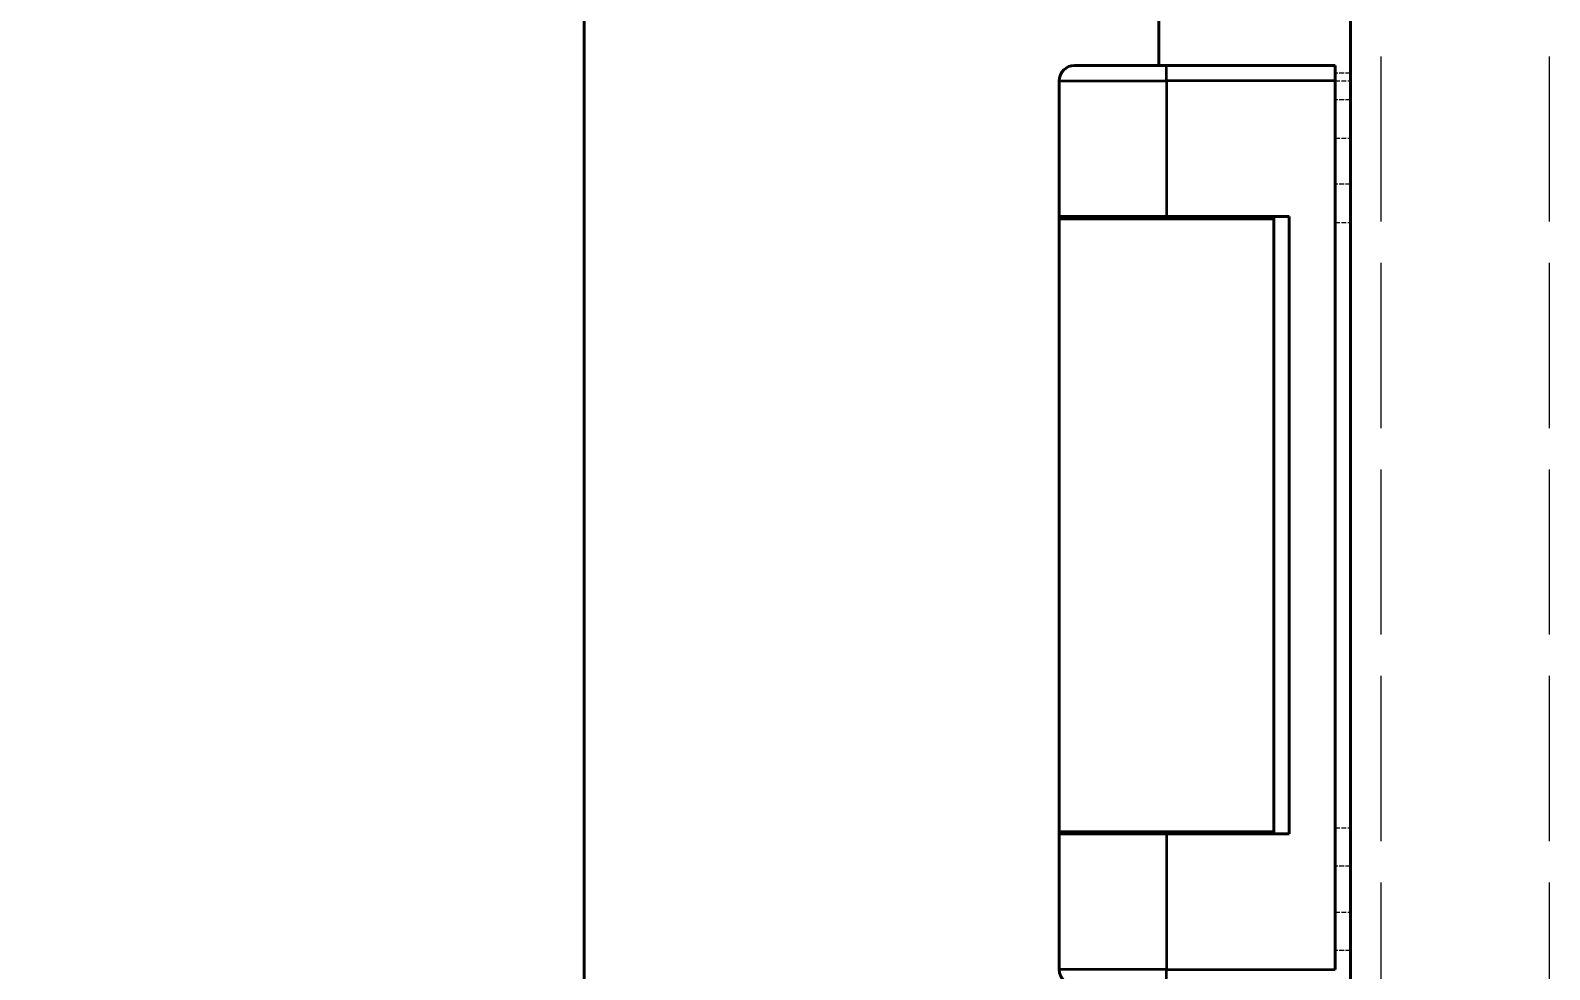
# Model space of a CAD drawing. Header units: millimetres. Extents: x 0 to 5945, y 0 to 4205.
# Drawn here: x 4541.2 to 4640.4, y 1808.1 to 1869.4 of the extents above; entities that cross this region are included whole.
import ezdxf

# ---------------------------------------------------------------- set-up
doc = ezdxf.new("R2010")
doc.units = ezdxf.units.MM
doc.header["$LTSCALE"] = 5
doc.linetypes.add('DASHED', pattern=[0.2067, 0.1654, -0.0413])
for name, color, linetype, lineweight in [('가려진 것(ISO)', 2, 'DASHED', 18), ('가시적인 것(ISO)', 3, 'Continuous', 40), ('가시적인 좁은 것(ISO)', 3, 'Continuous', 35), ('치수(ISO)', 2, 'Continuous', 25)]:
    doc.layers.add(name, color=color, linetype=linetype, lineweight=lineweight)
doc.styles.add('치수 텍스트_PSTEK_POSCO', font='isocp.shx')
doc.dimstyles.new('치수_PSTEK_POSCO', dxfattribs={"dimscale": 5, "dimtxt": 3.5, "dimasz": 2.5, "dimexe": 2, "dimexo": 2.5, "dimgap": 1, "dimtad": 1, "dimrnd": 1e-08, "dimdsep": 46, "dimtxsty": '치수 텍스트_PSTEK_POSCO', "dimcen": 0.09, "dimdle": 10, "dimclrd": 7, "dimclre": 7, "dimclrt": 2, "dimadec": 1, "dimazin": 2, "dimtfac": 1, "dimtmove": 0, "dimatfit": 3, "dimfxl": 1, "dimtolj": 1, "dimlwd": -1, "dimlwe": -1, "dimarcsym": 0})

# ---------------------------------------------------------------- blocks, each defined once
blk = doc.blocks.new('*D54')
at = {"layer": 'Defpoints', "color": 0, "transparency": 16777216}
for p in [(4466.824, 2317.126), (4627.374, 2317.126), (4627.374, 1747.126)]:
    blk.add_point(p, dxfattribs=at)
at = {"layer": '치수(ISO)', "color": 7, "transparency": 16777216}
for p, q in [((4614.874, 2317.126), (4456.824, 2317.126)), ((4466.824, 1759.626), (4466.824, 2304.626)), ((4614.874, 1747.126), (4456.824, 1747.126))]:
    blk.add_line(p, q, dxfattribs=at)
for points in [[(4464.74, 2304.626), (4468.907, 2304.626), (4466.824, 2317.126)], [(4464.74, 1759.626), (4468.907, 1759.626), (4466.824, 1747.126)]]:
    blk.add_solid(points, dxfattribs=at)
at = {"layer": '치수(ISO)', "color": 2, "transparency": 16777216, "insert": (4453.074, 2016.369), "char_height": 17.5, "attachment_point": 4, "rotation": 90, "style": '치수 텍스트_PSTEK_POSCO'}
blk.add_mtext('\\A1;570', dxfattribs=at)

msp = doc.modelspace()

# ---------------------------------------------------------------- linework, layer by layer
at = {"layer": '가려진 것(ISO)', "ltscale": 13.039371}
for p, q in [((4629.374, 1749.126), (4629.374, 2315.126)), ((4640.374, 1749.126), (4640.374, 2315.126))]:
    msp.add_line(p, q, dxfattribs=at)
at = {"layer": '가려진 것(ISO)', "ltscale": 0.380839}
for p, q in [((4627.374, 1866.626), (4626.374, 1866.626)), ((4626.374, 1866.126), (4627.374, 1866.126)), ((4627.374, 1864.876), (4626.374, 1864.876)), ((4626.374, 1862.376), (4627.374, 1862.376)), ((4627.374, 1859.376), (4626.374, 1859.376)), ((4626.374, 1856.876), (4627.374, 1856.876)), ((4626.374, 1817.376), (4627.374, 1817.376)), ((4627.374, 1814.876), (4626.374, 1814.876)), ((4626.374, 1811.876), (4627.374, 1811.876)), ((4627.374, 1809.376), (4626.374, 1809.376))]:
    msp.add_line(p, q, dxfattribs=at)
at = {"layer": '가시적인 것(ISO)'}
for p, q in [((4627.374, 1747.126), (4627.374, 2317.126)), ((4614.874, 1867.126), (4614.874, 2192.126)), ((4577.374, 2117.854), (4577.374, 1446.126)), ((4615.374, 1867.126), (4626.374, 1867.126)), ((4626.374, 1867.126), (4626.374, 1866.126)), ((4608.374, 1857.276), (4608.374, 1866.126)), ((4626.374, 1808.126), (4626.374, 1866.126)), ((4615.374, 1857.276), (4608.374, 1857.276)), ((4608.374, 1857.126), (4608.374, 1857.276)), ((4608.374, 1857.126), (4622.374, 1857.126)), ((4608.374, 1817.126), (4608.374, 1857.126)), ((4615.374, 1857.276), (4623.374, 1857.276)), ((4622.374, 1857.276), (4622.374, 1857.126)), ((4622.374, 1817.126), (4622.374, 1857.126)), ((4623.374, 1857.276), (4623.374, 1816.976)), ((4622.374, 1817.126), (4608.374, 1817.126)), ((4608.374, 1816.976), (4608.374, 1817.126)), ((4608.374, 1816.976), (4615.374, 1816.976)), ((4608.374, 1808.126), (4608.374, 1816.976)), ((4623.374, 1816.976), (4615.374, 1816.976)), ((4622.374, 1817.126), (4622.374, 1816.976))]:
    msp.add_line(p, q, dxfattribs=at)
for centre, start, end in [((4609.374, 1866.126), 90.0009, 180), ((4609.374, 1866.126), 90, 90.0009), ((4609.374, 1808.126), 180, 270)]:
    msp.add_arc(centre, 1, start, end, dxfattribs=at)
msp.add_open_spline([(4609.374, 1867.126), (4609.374, 1867.126), (4609.403, 1867.126), (4609.462, 1867.126), (4609.466, 1867.126), (4609.47, 1867.126), (4609.474, 1867.126), (4609.536, 1867.126), (4609.626, 1867.126), (4609.743, 1867.126), (4609.76, 1867.126), (4609.777, 1867.126), (4609.795, 1867.126), (4609.907, 1867.126), (4610.039, 1867.126), (4610.192, 1867.126), (4610.243, 1867.126), (4610.295, 1867.126), (4610.352, 1867.126), (4610.578, 1867.126), (4610.839, 1867.126), (4611.131, 1867.126), (4611.387, 1867.126), (4611.664, 1867.126), (4611.962, 1867.126), (4612.004, 1867.126), (4612.048, 1867.126), (4612.091, 1867.126), (4612.387, 1867.126), (4612.699, 1867.126), (4613.025, 1867.126), (4613.071, 1867.126), (4613.12, 1867.126), (4613.165, 1867.126), (4613.504, 1867.126), (4613.853, 1867.126), (4614.21, 1867.126), (4614.234, 1867.126), (4614.26, 1867.126), (4614.282, 1867.126), (4614.642, 1867.126), (4615.006, 1867.126), (4615.374, 1867.126)], degree=3, knots=[0.5, 0.5, 0.5, 0.5, 0.5585937, 0.5585937, 0.5585937, 0.5625, 0.5625, 0.5625, 0.6171875, 0.6171875, 0.6171875, 0.625, 0.625, 0.625, 0.671875, 0.671875, 0.671875, 0.6875, 0.6875, 0.6875, 0.75, 0.75, 0.75, 0.8046875, 0.8046875, 0.8046875, 0.8125, 0.8125, 0.8125, 0.8671875, 0.8671875, 0.8671875, 0.875, 0.875, 0.875, 0.9335937, 0.9335937, 0.9335937, 0.9375, 0.9375, 0.9375, 1, 1, 1, 1], dxfattribs=at)
at = {"layer": '가시적인 좁은 것(ISO)'}
for p, q in [((4615.374, 1866.126), (4615.374, 1867.126)), ((4608.374, 1866.126), (4615.374, 1866.126)), ((4615.374, 1866.126), (4615.374, 1857.276)), ((4626.374, 1866.126), (4615.374, 1866.126)), ((4615.374, 1816.976), (4615.374, 1808.126)), ((4615.374, 1808.126), (4608.374, 1808.126)), ((4615.374, 1807.126), (4615.374, 1808.126)), ((4615.374, 1808.126), (4626.374, 1808.126))]:
    msp.add_line(p, q, dxfattribs=at)

# ---------------------------------------------------------------- dimensions: what is measured, and where the dimension line sits
at = {"layer": '치수(ISO)', "color": 7}
dim = msp.add_linear_dim(base=(4466.824, 2317.126), p1=(4627.374, 1747.126), p2=(4627.374, 2317.126), angle=270, dimstyle='치수_PSTEK_POSCO', override={"dimdec": 2, "dimtp": 0, "dimtm": 0, "dimtdec": 2, "dimtofl": 0, "dimatfit": 1}, dxfattribs=at)
dim.commit()
dim.dimension.update_dxf_attribs({"geometry": '*D54', "text_midpoint": (4466.824, 2032.126), "dimtype": 160})

doc.saveas('drawing.dxf')
